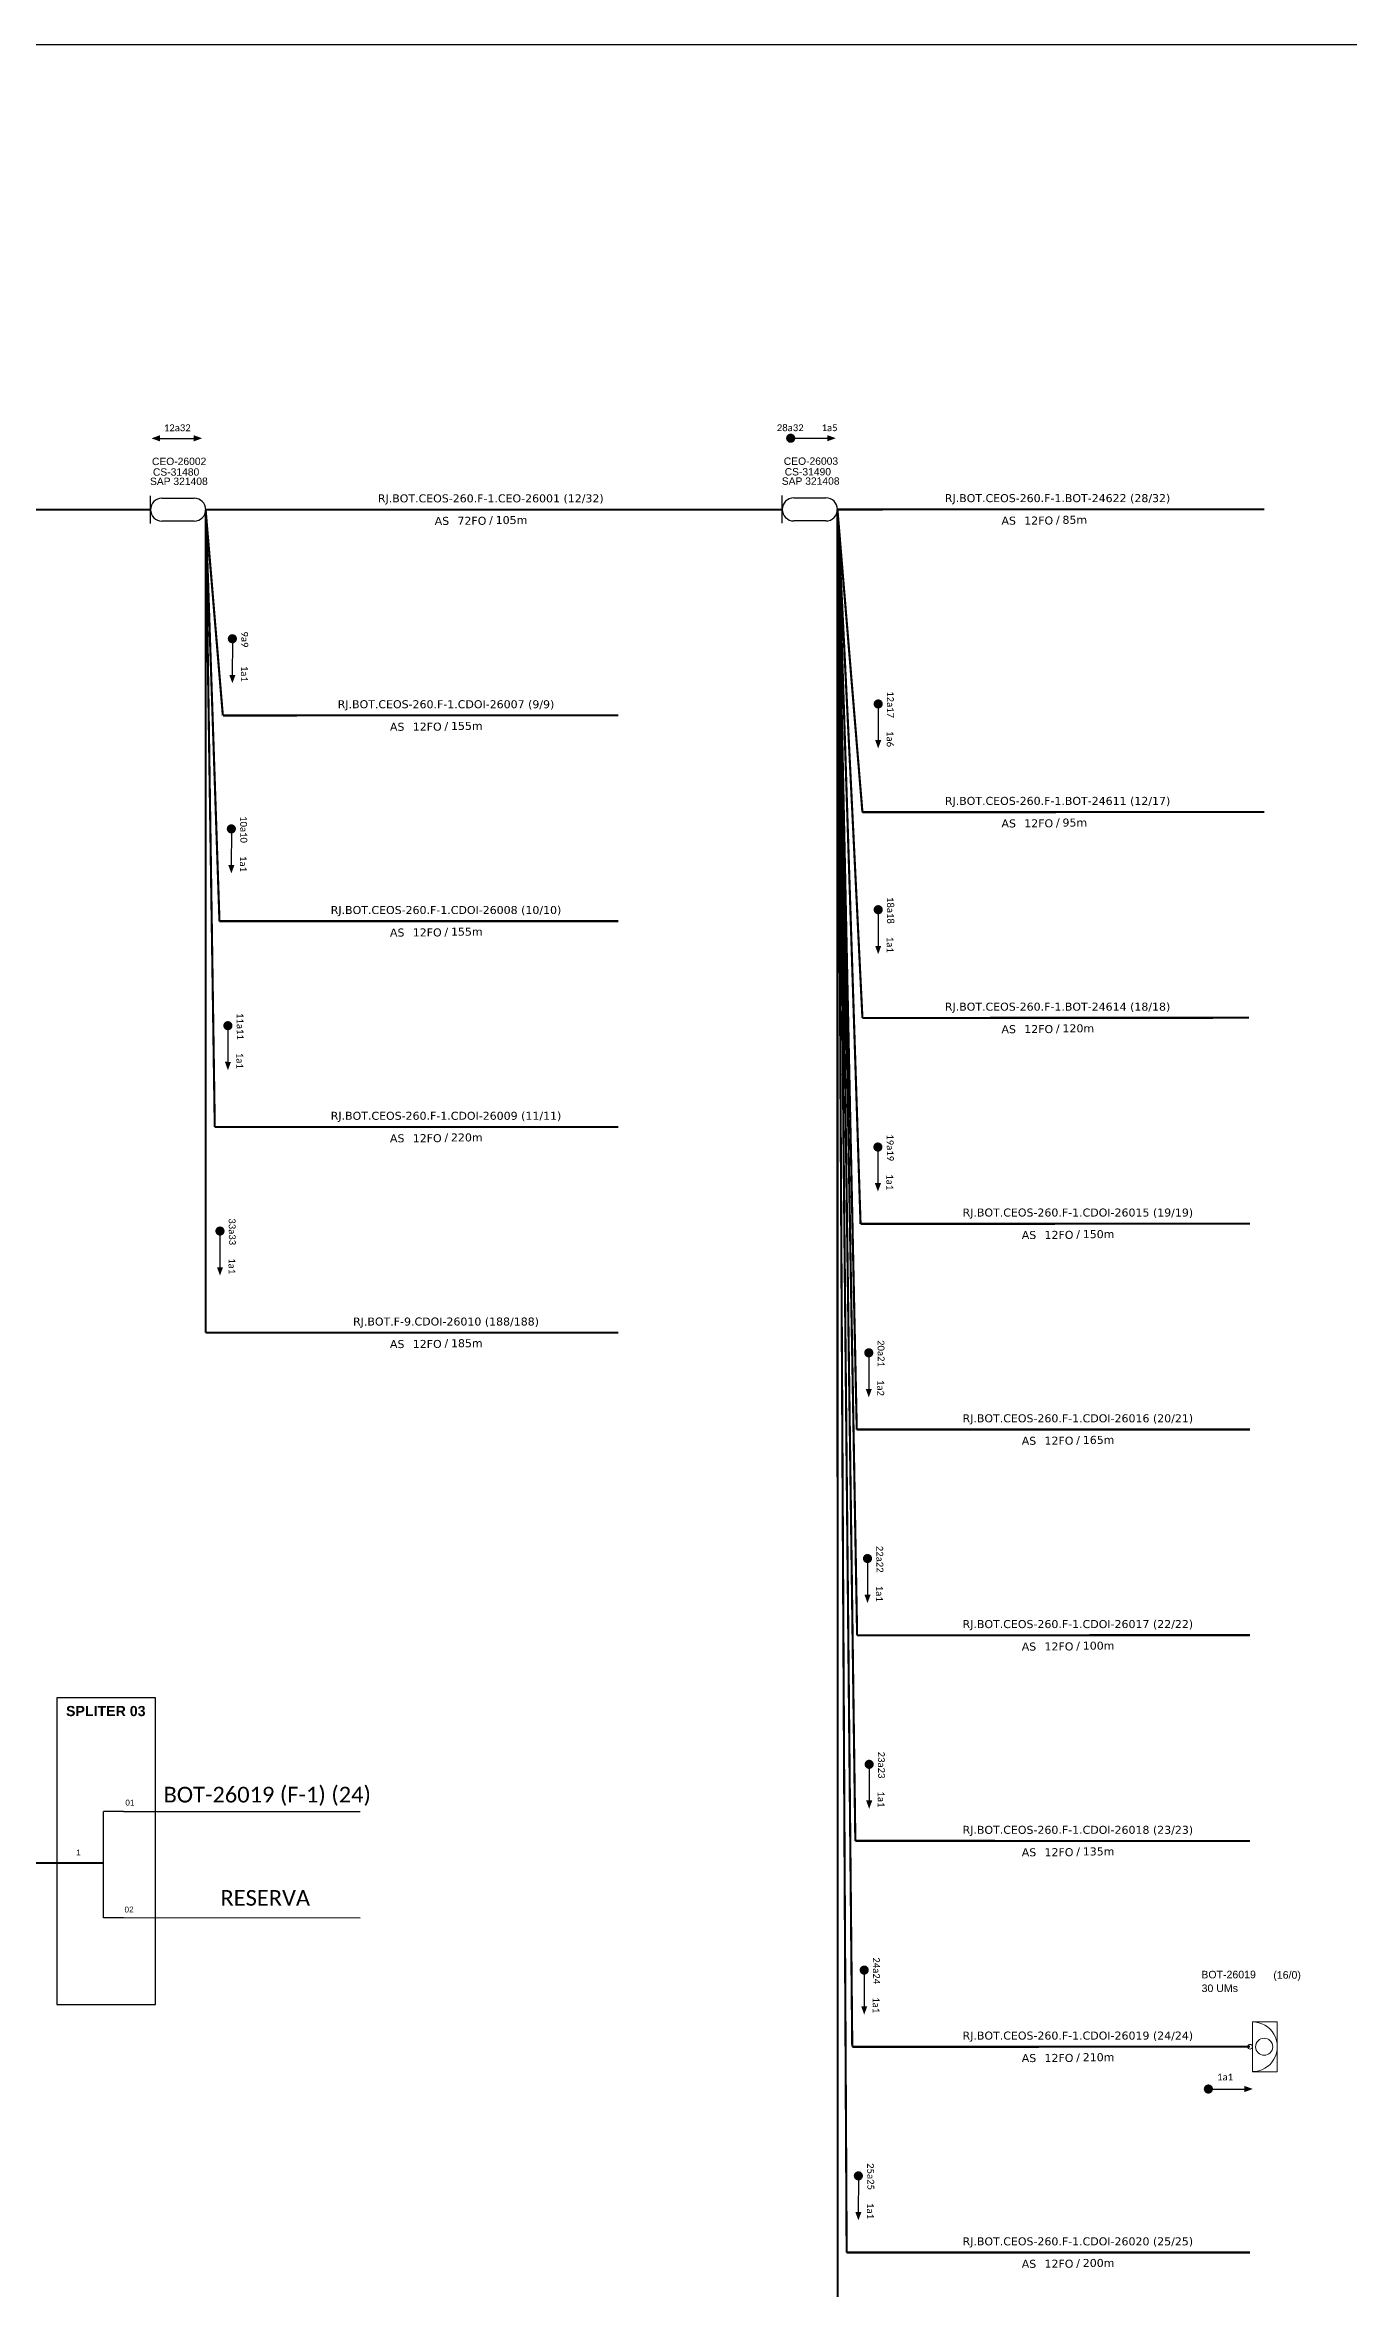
# Model space of a CAD drawing. Extents: x -89 to 1641, y 705 to 1299.
# Drawn here: x 152.6 to 380.7, y 906.5 to 1299 of the extents above; entities that cross this region are included whole.
import ezdxf
from ezdxf.enums import TextEntityAlignment as Align

# ---------------------------------------------------------------- set-up
doc = ezdxf.new("R2010")
doc.units = 0
for name, color, linetype, lineweight in [("20.0-LEGENDA DOS CDO'S", 1, 'Continuous', 0), ('20.2-CDO_POSTE', 1, 'Continuous', 5), ('40.1-ETIQUETAS', 1, 'Continuous', 20)]:
    doc.layers.add(name, color=color, linetype=linetype, lineweight=lineweight)
for name, color, linetype in [('20.4-CEOS', 1, 'Continuous'), ('30.4-Selo', 7, 'Continuous'), ('CAP a instalar', 1, 'Continuous'), ('SETA', 7, 'Continuous'), ('UNIFILAR', 7, 'Continuous')]:
    doc.layers.add(name, color=color, linetype=linetype)
doc.styles.add('ARIAL', font='arial.ttf')
doc.styles.add('siredit', font='verdana.ttf')
doc.styles.get("Standard").update_dxf_attribs({"font": 'arial.ttf'})
doc.linetypes.add('FENCELINE1', pattern='A,0.25,-0.1,[133,ltypeshp.shx,S=0.1,R=0,X=-0.1,Y=0],-0.1,1', length=1.45)

# ---------------------------------------------------------------- blocks, each defined once
blk = doc.blocks.new('CDOE-TEXTO PADRÃO')
at = {"layer": "20.0-LEGENDA DOS CDO'S", "color": 0, "style": 'ARIAL'}
for tag, p in [('CDO_N', (0.49, 7.39)), ('CORDOALHA', (0.5, 4.33)), ('SAP', (0.51, 1.67)), ('SPLITER_1', (0.59, -0.91)), ('SPLITER_2', (0.6, -3.55)), ('(XX-XX_F)S', (0.54, -8.29)), ('(XX-XX_L)S', (0.55, -10.83)), ('UMS', (0.55, -13.15))]:
    blk.add_attdef(tag, p, '', height=1.7, rotation=0.118, dxfattribs=at)
blk.add_attdef('FIBRAS_UTILIZADAS', text='', height=1.7, rotation=0.118, dxfattribs=at).set_placement((19.77, 7.43), align=Align.CENTER)
blk = doc.blocks.new('ETIQUETA_RS5F')
at = {"layer": '40.1-ETIQUETAS', "color": 0, "style": 'siredit'}
blk.add_text('/', height=1.5, dxfattribs=at).set_placement((1.58, -1.95), align=Align.MIDDLE_RIGHT)
for tag, p in [('ETIQUETA_R_PRIMARIA', (1.21, 4.1)), ('ETIQUETA_R_SECUNDARIA', (1.21, 2.1)), ('F_ATIVAS/F_MORTAS', (1.14, -4.24))]:
    blk.add_attdef(tag, text='', height=1.5, dxfattribs=at).set_placement(p, align=Align.MIDDLE_CENTER)
for tag, p in [('TIPO_CABO', (-6.58, -2.12)), ('CAP_CABO', (0.4, -2.09))]:
    blk.add_attdef(tag, text='', height=1.5, dxfattribs=at).set_placement(p, align=Align.MIDDLE_RIGHT)
blk.add_attdef('METROS', text='', height=1.5, dxfattribs=at).set_placement((2.14, -1.95), align=Align.MIDDLE_LEFT)
for tag, p in [('FUSÃO_1', (0.85, -8.39)), ('FUSÃO_2', (0.85, -10.6)), ('FUSÃO_3', (0.85, -12.93)), ('FUSÃO_4', (0.85, -15.14)), ('FUSÃO_5', (0.85, -17.16))]:
    blk.add_attdef(tag, text='', height=1.5, dxfattribs=at).set_placement(p, align=Align.CENTER)
blk = doc.blocks.new('SAN')
at = {"layer": 'SETA'}
blk.add_lwpolyline([(-2.58, 0), (6.02, 0)], dxfattribs=at)
for points in [[(-2.1, -0.66), (-3.93, 0), (-2.1, 0.67)], [(5.33, 0.68), (7.16, 0.01), (5.33, -0.65)]]:
    blk.add_solid(points, dxfattribs=at)

msp = doc.modelspace()

# ---------------------------------------------------------------- linework, layer by layer
at = {"color": 7, "linetype": 'Continuous'}
for p, q in [((166.38, 989.91), (162.87, 989.91)), ((166.38, 971.36), (162.87, 971.36))]:
    msp.add_line(p, q, dxfattribs=at)
at = {"color": 10, "linetype": 'Continuous'}
for p, q in [((166.38, 989.92), (207.76, 989.91)), ((166.38, 971.37), (207.76, 971.36))]:
    msp.add_line(p, q, dxfattribs=at)
at = {"color": 1, "linetype": 'Continuous', "lineweight": 60}
msp.add_line((162.87, 980.96), (124.25, 980.85), dxfattribs=at)
msp.add_lwpolyline([(-89.32, 705.02), (749.25, 705.02), (749.25, 1299.02), (-89.32, 1299.02), (-89.32, 705.02)])
at = {"const_width": 0.8}
for points in [[(282.72, 1230.2, 1), (283.52, 1230.2, 1)], [(298.43, 1184.11, 1), (298.43, 1183.31, 1)], [(298.43, 1148.11, 1), (298.43, 1147.31, 1)], [(298.38, 1106.59, 1), (298.38, 1105.79, 1)], [(296.78, 1070.59, 1), (296.78, 1069.79, 1)], [(296.56, 1034.59, 1), (296.56, 1033.79, 1)], [(296.85, 998.59, 1), (296.85, 997.79, 1)], [(295.98, 962.59, 1), (295.98, 961.79, 1)], [(355.8, 941.38, 1), (356.6, 941.38, 1)], [(294.96, 926.59, 1), (294.96, 925.79, 1)]]:
    msp.add_lwpolyline(points, format="xyb", close=True, dxfattribs=at)
at = {"color": 7, "const_width": 0.8}
for points in [[(185.43, 1195.52, 1), (185.43, 1194.72, 1)], [(185.25, 1162.25, 1), (185.25, 1161.45, 1)], [(184.65, 1127.82, 1), (184.64, 1127.02, 1)], [(183.26, 1091.89, 1), (183.26, 1091.09, 1)]]:
    msp.add_lwpolyline(points, format="xyb", close=True, dxfattribs=at)
at = {"color": 7}
msp.add_lwpolyline([(154.72, 956.17), (172, 956.17), (172, 1009.83), (154.72, 1009.83)], close=True, dxfattribs=at)
at = {"color": 7, "linetype": 'Continuous'}
msp.add_lwpolyline([(162.87, 971.36), (162.87, 989.91)], dxfattribs=at)
at = {"layer": '20.4-CEOS', "color": 7}
for p, q in [((171.1, 1215.27), (171.1, 1220.12)), ((173.11, 1219.71), (178.75, 1219.71)), ((178.75, 1215.69), (173.11, 1215.69))]:
    msp.add_line(p, q, dxfattribs=at)
at = {"layer": '20.4-CEOS', "color": 5}
for p, q in [((281.65, 1215.32), (281.65, 1220.16)), ((283.66, 1219.75), (289.29, 1219.75)), ((289.29, 1215.73), (283.66, 1215.73))]:
    msp.add_line(p, q, dxfattribs=at)
at = {"layer": '20.4-CEOS', "color": 7}
for centre, start, end in [((173.11, 1217.7), 90, 270), ((178.75, 1217.7), 270, 90)]:
    msp.add_arc(centre, 2.01, start, end, dxfattribs=at)
at = {"layer": '20.4-CEOS', "color": 5}
for centre, start, end in [((283.66, 1217.74), 90, 270), ((289.29, 1217.74), 270, 90)]:
    msp.add_arc(centre, 2.01, start, end, dxfattribs=at)
at = {"layer": '40.1-ETIQUETAS', "color": 1}
msp.add_lwpolyline([(363.91, 953.13), (368.26, 953.13), (368.26, 944.41), (363.91, 944.41)], close=True, dxfattribs=at)
for centre, major_axis, start_param, end_param in [((363.91, 948.78), (-3.08, 3.08), 2.356194, 5.497787), ((365.97, 948.78), (1.06, 1.06), 3.926991, 10.210176), ((363.5, 948.78), (-0.285, 0.285), 2.356194490191767, 8.639379797371353)]:
    msp.add_ellipse(centre, major_axis=major_axis, ratio=1, start_param=start_param, end_param=end_param, dxfattribs=at)
at = {"layer": 'CAP a instalar', "color": 7, "linetype": 'FENCELINE1', "ltscale": 7, "const_width": 0.373}
for points in [[(63.22, 1217.71), (171.1, 1217.7)], [(180.75, 1217.7), (180.75, 1073.7)], [(180.75, 1217.7), (182.35, 1109.7)], [(180.75, 1217.7), (183.17, 1145.7)], [(180.75, 1217.7), (183.76, 1181.7)], [(180.75, 1217.7), (281.65, 1217.7)], [(291.3, 1217.74), (365.97, 1217.77)], [(291.3, 1217.74), (295.67, 1164.77)], [(291.3, 1217.74), (291.34, 876.77)], [(292.91, 912.77), (291.3, 1217.74)], [(295.34, 1092.75), (291.3, 1217.74)], [(294.68, 1056.77), (291.3, 1217.74)], [(294.74, 1020.77), (291.3, 1217.74)], [(294.43, 984.8), (291.3, 1217.74)], [(295.67, 1128.77), (291.3, 1217.74)], [(183.76, 1181.7), (252.96, 1181.71)], [(295.67, 1164.77), (365.98, 1164.81)], [(183.17, 1145.71), (252.96, 1145.71)], [(295.67, 1128.77), (363.28, 1128.81)], [(182.35, 1109.7), (252.96, 1109.71)], [(295.34, 1092.75), (363.5, 1092.78)], [(180.75, 1073.7), (252.96, 1073.71)], [(182.35, 1073.7), (182.35, 1073.7)], [(183.95, 1073.7), (183.95, 1073.7)], [(294.68, 1056.77), (363.5, 1056.78)], [(294.74, 1020.77), (363.5, 1020.78)], [(294.43, 984.8), (363.5, 984.78)], [(292.91, 912.77), (363.5, 912.78)]]:
    msp.add_lwpolyline(points, dxfattribs=at)
at = {"layer": 'CAP a instalar', "color": 1, "linetype": 'FENCELINE1', "ltscale": 7, "const_width": 0.373}
for points in [[(293.89, 948.77), (291.3, 1217.74)], [(293.89, 948.77), (363.5, 948.78)]]:
    msp.add_lwpolyline(points, dxfattribs=at)
at = {"layer": 'SETA', "color": 7}
for points in [[(172.35, 1230.18), (179.23, 1230.18)], [(185.43, 1195.12), (185.42, 1188.24)], [(185.25, 1161.85), (185.24, 1154.98)], [(184.64, 1127.42), (184.64, 1120.54)], [(183.26, 1091.49), (183.25, 1084.61)]]:
    msp.add_lwpolyline(points, dxfattribs=at)
at = {"layer": 'SETA'}
for points in [[(283.22, 1230.19), (290.1, 1230.19)], [(298.43, 1183.71), (298.42, 1176.84)], [(298.43, 1147.71), (298.42, 1140.84)], [(298.38, 1106.19), (298.37, 1099.31)], [(296.78, 1070.19), (296.77, 1063.31)], [(296.56, 1034.19), (296.55, 1027.31)], [(296.85, 998.19), (296.85, 991.31)], [(295.98, 962.19), (295.97, 955.31)], [(356.2, 941.38), (363.07, 941.38)], [(294.96, 926.19), (294.95, 919.31)]]:
    msp.add_lwpolyline(points, dxfattribs=at)
at = {"layer": 'SETA', "color": 7}
for points in [[(178.68, 1230.73), (180.14, 1230.19), (178.68, 1229.66)], [(185.97, 1188.79), (185.43, 1187.33), (184.9, 1188.79)], [(185.79, 1155.53), (185.25, 1154.06), (184.72, 1155.53)], [(185.18, 1121.09), (184.65, 1119.63), (184.12, 1121.1)], [(183.79, 1085.17), (183.26, 1083.7), (182.73, 1085.17)]]:
    msp.add_solid(points, dxfattribs=at)
at = {"layer": 'SETA'}
for points in [[(289.54, 1230.74), (291.01, 1230.21), (289.54, 1229.67)], [(298.96, 1177.39), (298.43, 1175.92), (297.9, 1177.39)], [(298.96, 1141.39), (298.43, 1139.92), (297.9, 1141.39)], [(298.92, 1099.87), (298.38, 1098.4), (297.85, 1099.87)], [(297.32, 1063.87), (296.78, 1062.4), (296.25, 1063.87)], [(297.1, 1027.87), (296.56, 1026.4), (296.03, 1027.87)], [(297.39, 991.87), (296.85, 990.4), (296.32, 991.87)], [(296.52, 955.87), (295.98, 954.4), (295.45, 955.87)], [(362.52, 941.92), (363.99, 941.39), (362.52, 940.85)], [(295.5, 919.87), (294.96, 918.4), (294.43, 919.87)]]:
    msp.add_solid(points, dxfattribs=at)

# ---------------------------------------------------------------- block references
at = {"layer": '20.2-CDO_POSTE', "color": 7}
ref = msp.add_blockref('CDOE-TEXTO PADRÃO', (172.47, 1219.84), dxfattribs=dict(at, xscale=0.7580449181221384, yscale=0.7580449181221384, zscale=0.7580449181221384))
ref.add_attrib('CDO_N', 'CS-31480', (171.53, 1223.64), dxfattribs={"layer": "20.0-LEGENDA DOS CDO'S", "color": 0, "height": 1.289, "rotation": 0.118, "style": 'ARIAL'})
ref.add_attrib('SAP', 'CEO-26002', (171.36, 1225.5), dxfattribs={"layer": "20.0-LEGENDA DOS CDO'S", "color": 0, "height": 1.289, "rotation": 0.118, "style": 'ARIAL'})
at = {"layer": '20.2-CDO_POSTE', "color": 5}
ref = msp.add_blockref('CDOE-TEXTO PADRÃO', (283.02, 1219.88), dxfattribs=dict(at, xscale=0.7580449181221384, yscale=0.7580449181221384, zscale=0.7580449181221384))
ref.add_attrib('CDO_N', 'CS-31490', (282.07, 1223.68), dxfattribs={"layer": "20.0-LEGENDA DOS CDO'S", "color": 0, "height": 1.289, "rotation": 0.118, "style": 'ARIAL'})
ref.add_attrib('SAP', 'CEO-26003', (281.91, 1225.54), dxfattribs={"layer": "20.0-LEGENDA DOS CDO'S", "color": 0, "height": 1.289, "rotation": 0.118, "style": 'ARIAL'})
at = {"layer": '20.2-CDO_POSTE', "color": 7}
ref = msp.add_blockref('CDOE-TEXTO PADRÃO', (170.93, 1218.21), dxfattribs=dict(at, xscale=0.7580449181221384, yscale=0.7580449181221384, zscale=0.7580449181221384))
ref.add_attrib('CDO_N', 'SAP 321408', (171.01, 1222.01), dxfattribs={"layer": "20.0-LEGENDA DOS CDO'S", "color": 0, "height": 1.289, "rotation": 0.118, "style": 'ARIAL'})
at = {"layer": '20.2-CDO_POSTE', "color": 5}
ref = msp.add_blockref('CDOE-TEXTO PADRÃO', (281.47, 1218.25), dxfattribs=dict(at, xscale=0.7580449181221384, yscale=0.7580449181221384, zscale=0.7580449181221384))
ref.add_attrib('CDO_N', 'SAP 321408', (281.56, 1222.05), dxfattribs={"layer": "20.0-LEGENDA DOS CDO'S", "color": 0, "height": 1.289, "rotation": 0.118, "style": 'ARIAL'})
at = {"layer": '40.1-ETIQUETAS', "color": 7}
ref = msp.add_blockref('ETIQUETA_RS5F', (229.53, 1217.71), dxfattribs=dict(at, xscale=0.9331199879998161, yscale=0.9331199879998161, zscale=0.9331199879998161))
ref.add_attrib('ETIQUETA_R_SECUNDARIA', 'RJ.BOT.CEOS-260.F-1.CEO-26001 (12/32)', dxfattribs={"color": 0, "height": 1.3997, "style": 'siredit'}).set_placement((230.64, 1219.68), align=Align.MIDDLE_CENTER)
ref.add_attrib('TIPO_CABO', 'AS', dxfattribs={"color": 0, "height": 1.4, "style": 'siredit'}).set_placement((223.36, 1215.74), align=Align.MIDDLE_RIGHT)
ref.add_attrib('CAP_CABO', '72FO', dxfattribs={"color": 0, "height": 1.4, "style": 'siredit'}).set_placement((229.87, 1215.76), align=Align.MIDDLE_RIGHT)
ref.add_attrib('METROS', '105m', dxfattribs={"color": 0, "height": 1.4, "style": 'siredit'}).set_placement((231.5, 1215.89), align=Align.MIDDLE_LEFT)
ref = msp.add_blockref('ETIQUETA_RS5F', (328.7, 1217.75), dxfattribs=dict(at, xscale=0.9331199879998161, yscale=0.9331199879998161, zscale=0.9331199879998161))
ref.add_attrib('ETIQUETA_R_SECUNDARIA', 'RJ.BOT.CEOS-260.F-1.BOT-24622 (28/32)', dxfattribs={"color": 0, "height": 1.3997, "style": 'siredit'}).set_placement((329.81, 1219.72), align=Align.MIDDLE_CENTER)
ref.add_attrib('TIPO_CABO', 'AS', dxfattribs={"color": 0, "height": 1.4, "style": 'siredit'}).set_placement((322.53, 1215.78), align=Align.MIDDLE_RIGHT)
ref.add_attrib('CAP_CABO', '12FO', dxfattribs={"color": 0, "height": 1.4, "style": 'siredit'}).set_placement((329.04, 1215.8), align=Align.MIDDLE_RIGHT)
ref.add_attrib('METROS', '85m', dxfattribs={"color": 0, "height": 1.4, "style": 'siredit'}).set_placement((330.67, 1215.93), align=Align.MIDDLE_LEFT)
ref = msp.add_blockref('ETIQUETA_RS5F', (221.71, 1181.7), dxfattribs=dict(at, xscale=0.9331199879998161, yscale=0.9331199879998161, zscale=0.9331199879998161))
ref.add_attrib('ETIQUETA_R_SECUNDARIA', 'RJ.BOT.CEOS-260.F-1.CDOI-26007 (9/9)', dxfattribs={"layer": '30.4-Selo', "color": 0, "height": 1.3997, "style": 'siredit'}).set_placement((222.81, 1183.66), align=Align.MIDDLE_CENTER)
ref.add_attrib('TIPO_CABO', 'AS', dxfattribs={"color": 0, "height": 1.4, "style": 'siredit'}).set_placement((215.53, 1179.72), align=Align.MIDDLE_RIGHT)
ref.add_attrib('CAP_CABO', '12FO', dxfattribs={"color": 0, "height": 1.4, "style": 'siredit'}).set_placement((222.05, 1179.74), align=Align.MIDDLE_RIGHT)
ref.add_attrib('METROS', '155m', dxfattribs={"color": 0, "height": 1.4, "style": 'siredit'}).set_placement((223.68, 1179.87), align=Align.MIDDLE_LEFT)
ref = msp.add_blockref('ETIQUETA_RS5F', (328.7, 1164.79), dxfattribs=dict(at, xscale=0.9331199879998161, yscale=0.9331199879998161, zscale=0.9331199879998161))
ref.add_attrib('ETIQUETA_R_SECUNDARIA', 'RJ.BOT.CEOS-260.F-1.BOT-24611 (12/17)', dxfattribs={"color": 0, "height": 1.3997, "style": 'siredit'}).set_placement((329.81, 1166.75), align=Align.MIDDLE_CENTER)
ref.add_attrib('TIPO_CABO', 'AS', dxfattribs={"color": 0, "height": 1.4, "style": 'siredit'}).set_placement((322.53, 1162.81), align=Align.MIDDLE_RIGHT)
ref.add_attrib('CAP_CABO', '12FO', dxfattribs={"color": 0, "height": 1.4, "style": 'siredit'}).set_placement((329.04, 1162.83), align=Align.MIDDLE_RIGHT)
ref.add_attrib('METROS', '95m', dxfattribs={"color": 0, "height": 1.4, "style": 'siredit'}).set_placement((330.67, 1162.96), align=Align.MIDDLE_LEFT)
ref = msp.add_blockref('ETIQUETA_RS5F', (221.71, 1145.7), dxfattribs=dict(at, xscale=0.9331199879998161, yscale=0.9331199879998161, zscale=0.9331199879998161))
ref.add_attrib('ETIQUETA_R_SECUNDARIA', 'RJ.BOT.CEOS-260.F-1.CDOI-26008 (10/10)', dxfattribs={"layer": '30.4-Selo', "color": 0, "height": 1.3997, "style": 'siredit'}).set_placement((222.81, 1147.66), align=Align.MIDDLE_CENTER)
ref.add_attrib('TIPO_CABO', 'AS', dxfattribs={"color": 0, "height": 1.4, "style": 'siredit'}).set_placement((215.53, 1143.72), align=Align.MIDDLE_RIGHT)
ref.add_attrib('CAP_CABO', '12FO', dxfattribs={"color": 0, "height": 1.4, "style": 'siredit'}).set_placement((222.05, 1143.74), align=Align.MIDDLE_RIGHT)
ref.add_attrib('METROS', '155m', dxfattribs={"color": 0, "height": 1.4, "style": 'siredit'}).set_placement((223.68, 1143.87), align=Align.MIDDLE_LEFT)
ref = msp.add_blockref('ETIQUETA_RS5F', (328.7, 1128.79), dxfattribs=dict(at, xscale=0.9331199879998161, yscale=0.9331199879998161, zscale=0.9331199879998161))
ref.add_attrib('ETIQUETA_R_SECUNDARIA', 'RJ.BOT.CEOS-260.F-1.BOT-24614 (18/18)', dxfattribs={"color": 0, "height": 1.3997, "style": 'siredit'}).set_placement((329.81, 1130.75), align=Align.MIDDLE_CENTER)
ref.add_attrib('TIPO_CABO', 'AS', dxfattribs={"color": 0, "height": 1.4, "style": 'siredit'}).set_placement((322.53, 1126.81), align=Align.MIDDLE_RIGHT)
ref.add_attrib('CAP_CABO', '12FO', dxfattribs={"color": 0, "height": 1.4, "style": 'siredit'}).set_placement((329.04, 1126.83), align=Align.MIDDLE_RIGHT)
ref.add_attrib('METROS', '120m', dxfattribs={"color": 0, "height": 1.4, "style": 'siredit'}).set_placement((330.67, 1126.96), align=Align.MIDDLE_LEFT)
ref = msp.add_blockref('ETIQUETA_RS5F', (221.71, 1109.7), dxfattribs=dict(at, xscale=0.9331199879998161, yscale=0.9331199879998161, zscale=0.9331199879998161))
ref.add_attrib('ETIQUETA_R_SECUNDARIA', 'RJ.BOT.CEOS-260.F-1.CDOI-26009 (11/11)', dxfattribs={"layer": '30.4-Selo', "color": 0, "height": 1.3997, "style": 'siredit'}).set_placement((222.81, 1111.66), align=Align.MIDDLE_CENTER)
ref.add_attrib('TIPO_CABO', 'AS', dxfattribs={"color": 0, "height": 1.4, "style": 'siredit'}).set_placement((215.53, 1107.72), align=Align.MIDDLE_RIGHT)
ref.add_attrib('CAP_CABO', '12FO', dxfattribs={"color": 0, "height": 1.4, "style": 'siredit'}).set_placement((222.05, 1107.74), align=Align.MIDDLE_RIGHT)
ref.add_attrib('METROS', '220m', dxfattribs={"color": 0, "height": 1.4, "style": 'siredit'}).set_placement((223.68, 1107.87), align=Align.MIDDLE_LEFT)
ref = msp.add_blockref('ETIQUETA_RS5F', (332.25, 1092.77), dxfattribs=dict(at, xscale=0.9331199879998161, yscale=0.9331199879998161, zscale=0.9331199879998161))
ref.add_attrib('ETIQUETA_R_SECUNDARIA', 'RJ.BOT.CEOS-260.F-1.CDOI-26015 (19/19)', dxfattribs={"layer": '30.4-Selo', "color": 0, "height": 1.3997, "style": 'siredit'}).set_placement((333.36, 1094.73), align=Align.MIDDLE_CENTER)
ref.add_attrib('TIPO_CABO', 'AS', dxfattribs={"color": 0, "height": 1.4, "style": 'siredit'}).set_placement((326.08, 1090.8), align=Align.MIDDLE_RIGHT)
ref.add_attrib('CAP_CABO', '12FO', dxfattribs={"color": 0, "height": 1.4, "style": 'siredit'}).set_placement((332.59, 1090.82), align=Align.MIDDLE_RIGHT)
ref.add_attrib('METROS', '150m', dxfattribs={"color": 0, "height": 1.4, "style": 'siredit'}).set_placement((334.22, 1090.95), align=Align.MIDDLE_LEFT)
ref = msp.add_blockref('ETIQUETA_RS5F', (221.71, 1073.7), dxfattribs=dict(at, xscale=0.9331199879998161, yscale=0.9331199879998161, zscale=0.9331199879998161))
ref.add_attrib('ETIQUETA_R_SECUNDARIA', 'RJ.BOT.F-9.CDOI-26010 (188/188)', dxfattribs={"layer": '30.4-Selo', "color": 0, "height": 1.3997, "style": 'siredit'}).set_placement((222.81, 1075.66), align=Align.MIDDLE_CENTER)
ref.add_attrib('TIPO_CABO', 'AS', dxfattribs={"color": 0, "height": 1.4, "style": 'siredit'}).set_placement((215.53, 1071.72), align=Align.MIDDLE_RIGHT)
ref.add_attrib('CAP_CABO', '12FO', dxfattribs={"color": 0, "height": 1.4, "style": 'siredit'}).set_placement((222.05, 1071.74), align=Align.MIDDLE_RIGHT)
ref.add_attrib('METROS', '185m', dxfattribs={"color": 0, "height": 1.4, "style": 'siredit'}).set_placement((223.68, 1071.87), align=Align.MIDDLE_LEFT)
ref = msp.add_blockref('ETIQUETA_RS5F', (332.25, 1056.77), dxfattribs=dict(at, xscale=0.9331199879998161, yscale=0.9331199879998161, zscale=0.9331199879998161))
ref.add_attrib('ETIQUETA_R_SECUNDARIA', 'RJ.BOT.CEOS-260.F-1.CDOI-26016 (20/21)', dxfattribs={"layer": '30.4-Selo', "color": 0, "height": 1.3997, "style": 'siredit'}).set_placement((333.36, 1058.73), align=Align.MIDDLE_CENTER)
ref.add_attrib('TIPO_CABO', 'AS', dxfattribs={"color": 0, "height": 1.4, "style": 'siredit'}).set_placement((326.08, 1054.8), align=Align.MIDDLE_RIGHT)
ref.add_attrib('CAP_CABO', '12FO', dxfattribs={"color": 0, "height": 1.4, "style": 'siredit'}).set_placement((332.59, 1054.82), align=Align.MIDDLE_RIGHT)
ref.add_attrib('METROS', '165m', dxfattribs={"color": 0, "height": 1.4, "style": 'siredit'}).set_placement((334.22, 1054.95), align=Align.MIDDLE_LEFT)
ref = msp.add_blockref('ETIQUETA_RS5F', (332.25, 1020.77), dxfattribs=dict(at, xscale=0.9331199879998161, yscale=0.9331199879998161, zscale=0.9331199879998161))
ref.add_attrib('ETIQUETA_R_SECUNDARIA', 'RJ.BOT.CEOS-260.F-1.CDOI-26017 (22/22)', dxfattribs={"layer": '30.4-Selo', "color": 0, "height": 1.3997, "style": 'siredit'}).set_placement((333.36, 1022.73), align=Align.MIDDLE_CENTER)
ref.add_attrib('TIPO_CABO', 'AS', dxfattribs={"color": 0, "height": 1.4, "style": 'siredit'}).set_placement((326.08, 1018.8), align=Align.MIDDLE_RIGHT)
ref.add_attrib('CAP_CABO', '12FO', dxfattribs={"color": 0, "height": 1.4, "style": 'siredit'}).set_placement((332.59, 1018.82), align=Align.MIDDLE_RIGHT)
ref.add_attrib('METROS', '100m', dxfattribs={"color": 0, "height": 1.4, "style": 'siredit'}).set_placement((334.22, 1018.95), align=Align.MIDDLE_LEFT)
ref = msp.add_blockref('ETIQUETA_RS5F', (332.25, 984.77), dxfattribs=dict(at, xscale=0.9331199879998161, yscale=0.9331199879998161, zscale=0.9331199879998161))
ref.add_attrib('ETIQUETA_R_SECUNDARIA', 'RJ.BOT.CEOS-260.F-1.CDOI-26018 (23/23)', dxfattribs={"layer": '30.4-Selo', "color": 0, "height": 1.3997, "style": 'siredit'}).set_placement((333.36, 986.73), align=Align.MIDDLE_CENTER)
ref.add_attrib('TIPO_CABO', 'AS', dxfattribs={"color": 0, "height": 1.4, "style": 'siredit'}).set_placement((326.08, 982.8), align=Align.MIDDLE_RIGHT)
ref.add_attrib('CAP_CABO', '12FO', dxfattribs={"color": 0, "height": 1.4, "style": 'siredit'}).set_placement((332.59, 982.82), align=Align.MIDDLE_RIGHT)
ref.add_attrib('METROS', '135m', dxfattribs={"color": 0, "height": 1.4, "style": 'siredit'}).set_placement((334.22, 982.95), align=Align.MIDDLE_LEFT)
at = {"layer": '40.1-ETIQUETAS', "color": 1}
ref = msp.add_blockref('CDOE-TEXTO PADRÃO', (360.64, 951.88), dxfattribs=dict(at, xscale=0.7776000022888182, yscale=0.7776000022888182, zscale=0.7776000022888182))
ref.add_attrib('CDO_N', 'BOT-26019', (354.97, 960.74), dxfattribs={"layer": "20.0-LEGENDA DOS CDO'S", "color": 0, "height": 1.322, "rotation": 0.118, "style": 'ARIAL'})
ref.add_attrib('CORDOALHA', '30 UMs', (355.02, 958.35), dxfattribs={"layer": "20.0-LEGENDA DOS CDO'S", "color": 0, "height": 1.322, "rotation": 0.118, "style": 'ARIAL'})
ref.add_attrib('FIBRAS_UTILIZADAS', '          (16/0)', dxfattribs={"layer": "20.0-LEGENDA DOS CDO'S", "color": 0, "height": 1.3218, "rotation": 0.118, "style": 'ARIAL'}).set_placement((367.41, 960.68), align=Align.CENTER)
ref = msp.add_blockref('ETIQUETA_RS5F', (332.25, 948.77), dxfattribs=dict(at, xscale=0.9331199879998161, yscale=0.9331199879998161, zscale=0.9331199879998161))
ref.add_attrib('ETIQUETA_R_SECUNDARIA', 'RJ.BOT.CEOS-260.F-1.CDOI-26019 (24/24)', dxfattribs={"layer": '30.4-Selo', "color": 0, "height": 1.3997, "style": 'siredit'}).set_placement((333.36, 950.73), align=Align.MIDDLE_CENTER)
ref.add_attrib('TIPO_CABO', 'AS', dxfattribs={"color": 0, "height": 1.4, "style": 'siredit'}).set_placement((326.08, 946.8), align=Align.MIDDLE_RIGHT)
ref.add_attrib('CAP_CABO', '12FO', dxfattribs={"color": 0, "height": 1.4, "style": 'siredit'}).set_placement((332.59, 946.82), align=Align.MIDDLE_RIGHT)
ref.add_attrib('METROS', '210m', dxfattribs={"color": 0, "height": 1.4, "style": 'siredit'}).set_placement((334.22, 946.95), align=Align.MIDDLE_LEFT)
at = {"layer": '40.1-ETIQUETAS', "color": 7}
ref = msp.add_blockref('ETIQUETA_RS5F', (332.25, 912.77), dxfattribs=dict(at, xscale=0.9331199879998161, yscale=0.9331199879998161, zscale=0.9331199879998161))
ref.add_attrib('ETIQUETA_R_SECUNDARIA', 'RJ.BOT.CEOS-260.F-1.CDOI-26020 (25/25)', dxfattribs={"layer": '30.4-Selo', "color": 0, "height": 1.3997, "style": 'siredit'}).set_placement((333.36, 914.73), align=Align.MIDDLE_CENTER)
ref.add_attrib('TIPO_CABO', 'AS', dxfattribs={"color": 0, "height": 1.4, "style": 'siredit'}).set_placement((326.08, 910.8), align=Align.MIDDLE_RIGHT)
ref.add_attrib('CAP_CABO', '12FO', dxfattribs={"color": 0, "height": 1.4, "style": 'siredit'}).set_placement((332.59, 910.82), align=Align.MIDDLE_RIGHT)
ref.add_attrib('METROS', '200m', dxfattribs={"color": 0, "height": 1.4, "style": 'siredit'}).set_placement((334.22, 910.95), align=Align.MIDDLE_LEFT)
at = {"layer": 'UNIFILAR', "color": 7, "lineweight": -3, "xscale": 0.7999999999999999, "yscale": 0.7999999999999999, "zscale": 0.7999999999999999}
msp.add_blockref('SAN', (174.42, 1230.18), dxfattribs=at)

# ---------------------------------------------------------------- texts
at = {"color": 7, "insert": (175.79, 1232.02), "char_height": 1.2, "width": 20.287, "attachment_point": 5}
msp.add_mtext('\\pxt9;\\C7;\\fCalibri|b0|i0|c0|p34;12a32', dxfattribs=at)
at = {"attachment_point": 5}
for s, insert, char_height, width in [('\\pxt9;\\C7;\\fCalibri|b0|i0|c0|p34;28a32', (283.04, 1232.03), 1.2, 20.287), ('\\pxt9;\\C7;\\fCalibri|b0|i0|c0|p34;1a5', (289.92, 1232.03), 1.2, 20.287), ('\\C10;\\fArial|b1|i0|c0|p34;SPLITER 03', (163.28, 1007.5), 1.7753, 17.28), ('\\C1;\\fCalibri|b0|i0|c0|p34;BOT-26019 (F-1) (24)', (191.53, 992.59), 2.7432, 80.6352), ('\\C7;\\fArial|b0|i0;\\H0.578704x;01 ', (167.5, 991.48), 1.7753, 3.456), ('\\C7;\\fArial|b0|i0|;\\H1.0273588255048;1', (158.5, 982.77), 1.7753, 1.7584), ('{\\fCalibri|b0|i0|c0|p34;\\C7;RESERVA}', (191.18, 974.81), 2.7432, 80.6352), ('\\C7;\\fArial|b0|i0;\\H0.578704x;02 ', (167.35, 972.78), 1.7753, 3.7582), ('\\C7;\\fCalibri|b0|i0|c0|p34;1a1', (359.12, 943.48), 1.2, 20.287)]:
    msp.add_mtext(s, dxfattribs=dict(at, insert=insert, char_height=char_height, width=width))
at = {"color": 7, "char_height": 1.2, "width": 20.287, "attachment_point": 5}
for s, insert, rotation in [('\\C7;\\fCalibri|b0|i0|c0|p34;9a9', (187.58, 1195), 270.6666), ('\\C7;\\fCalibri|b0|i0|c0|p34;1a1', (187.53, 1188.97), 269.9383), ('\\C7;\\fCalibri|b0|i0|c0|p34;10a10 ', (187.4, 1161.74), 270.6666), ('\\C7;\\fCalibri|b0|i0|c0|p34;1a1', (187.34, 1155.71), 269.9383), ('\\C7;\\fCalibri|b0|i0|c0|p34;11a11', (186.79, 1127.3), 270.6666), ('\\C7;\\fCalibri|b0|i0|c0|p34;1a1', (186.74, 1121.27), 269.9383), ('\\C7;\\fCalibri|b0|i0|c0|p34;33a33', (185.4, 1091.37), 270.6666), ('\\C7;\\fCalibri|b0|i0|c0|p34;1a1', (185.35, 1085.34), 269.9383)]:
    msp.add_mtext(s, dxfattribs=dict(at, insert=insert, rotation=rotation))
at = {"char_height": 1.2, "width": 20.287, "attachment_point": 5}
for s, insert, rotation in [('\\C7;\\fCalibri|b0|i0|c0|p34;12a17', (300.57, 1183.59), 270.6666), ('\\C7;\\fCalibri|b0|i0|c0|p34;1a6', (300.52, 1177.57), 269.9383), ('\\C7;\\fCalibri|b0|i0|c0|p34;18a18', (300.57, 1147.59), 270.6666), ('\\C7;\\fCalibri|b0|i0|c0|p34;1a1', (300.52, 1141.57), 269.9383), ('\\C7;\\fCalibri|b0|i0|c0|p34;19a19', (300.53, 1106.07), 270.6666), ('\\C7;\\fCalibri|b0|i0|c0|p34;1a1', (300.47, 1100.04), 269.9383), ('\\C7;\\fCalibri|b0|i0|c0|p34;20a21 ', (298.93, 1070.07), 270.6666), ('\\C7;\\fCalibri|b0|i0|c0|p34;1a2', (298.87, 1064.04), 269.9383), ('\\C7;\\fCalibri|b0|i0|c0|p34;22a22 ', (298.71, 1034.07), 270.6666), ('\\C7;\\fCalibri|b0|i0|c0|p34;1a1', (298.66, 1028.04), 269.9383), ('\\C7;\\fCalibri|b0|i0|c0|p34;23a23', (299, 998.07), 270.6666), ('\\C7;\\fCalibri|b0|i0|c0|p34;1a1', (298.95, 992.04), 269.9383), ('\\C7;\\fCalibri|b0|i0|c0|p34;24a24', (298.13, 962.07), 270.6666), ('\\C7;\\fCalibri|b0|i0|c0|p34;1a1', (298.07, 956.04), 269.9383), ('\\C7;\\fCalibri|b0|i0|c0|p34;25a25', (297.11, 926.07), 270.6666), ('\\C7;\\fCalibri|b0|i0|c0|p34;1a1', (297.06, 920.04), 269.9383)]:
    msp.add_mtext(s, dxfattribs=dict(at, insert=insert, rotation=rotation))

doc.saveas('drawing.dxf')
